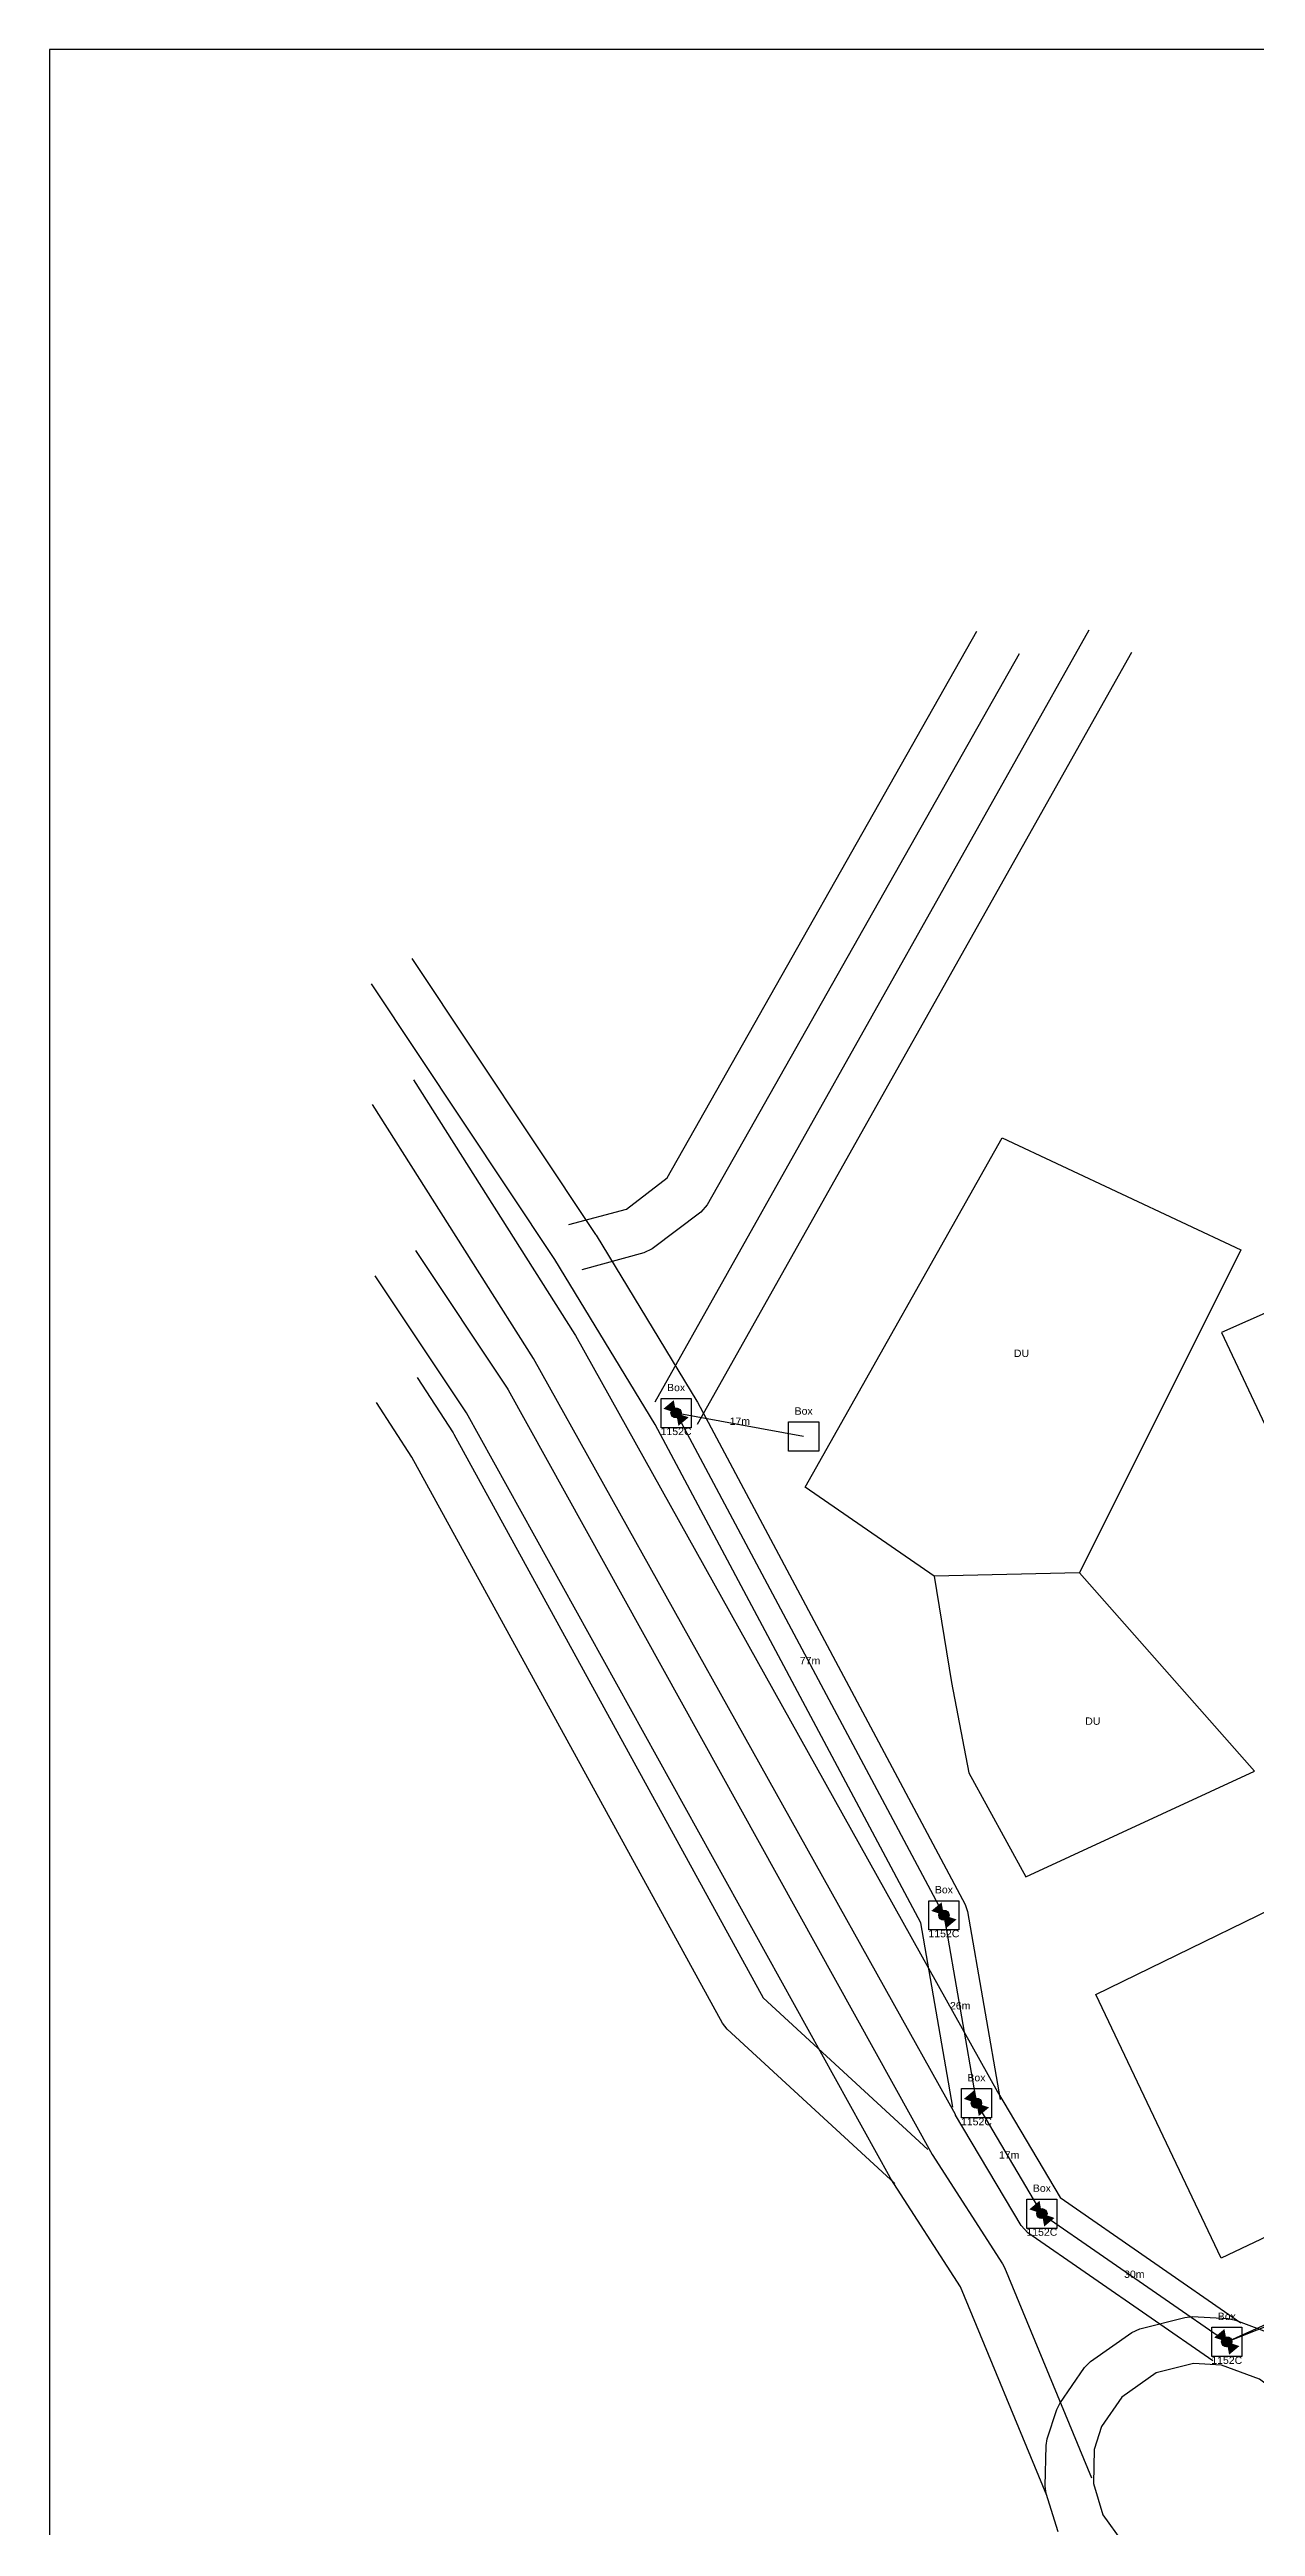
# Model space of a CAD drawing. Header units: millimetres. Extents: x -2012 to 1398, y -1200 to 746.
# Drawn here: x 558.3 to 742.4, y -64.3 to 313.8 of the extents above; entities that cross this region are included whole.
import ezdxf
from ezdxf.enums import TextEntityAlignment as Align

# ---------------------------------------------------------------- set-up
doc = ezdxf.new("R2010")
doc.units = ezdxf.units.MM
doc.styles.get("Standard").update_dxf_attribs({"font": 'arial.ttf'})

# ---------------------------------------------------------------- blocks, each defined once
blk = doc.blocks.new('big_block')
blk.add_lwpolyline([(558.28, -280.22), (1398.28, -280.22), (1398.28, 313.78), (558.28, 313.78)], close=True)
blk = doc.blocks.new('roads.block1.A4')
at = {"layer": 'roads', "color": 7}
for points in [[(-225.31, 120.23), (-217.65, 122.35), (-212.21, 126.59), (-170.99, 201.27)], [(-213.84, 96.02), (-156.05, 201.45)], [(-165.39, 198.17), (-206.92, 122.92), (-207.76, 121.94), (-214.21, 116.91), (-215.33, 116.35), (-223.6, 114.06)], [(-150.44, 198.37), (-208.23, 92.94)], [(-246.23, 156.57), (-221.77, 118.89), (-221.7, 118.78), (-208.28, 96.11), (-208.2, 95.96), (-172.55, 27.38), (-172.24, 26.43), (-167.9, 0.76)], [(-174.21, -0.31), (-178.46, 24.87), (-213.83, 92.93), (-227.17, 115.46), (-251.6, 153.09)], [(-245.98, 140), (-224.54, 105.23), (-224.45, 105.08), (-168.27, 1.79), (-159.93, -12.65), (-135.89, -29.75)], [(-139.6, -34.96), (-164.21, -17.46), (-165.12, -16.46), (-173.83, -1.37), (-173.87, -1.3), (-230.03, 101.95), (-251.43, 136.64)], [(-245.73, 116.7), (-233.52, 97.91), (-233.39, 97.68), (-176.97, -6.77), (-167.6, -21.69), (-167.34, -22.19), (-155.73, -50.94)], [(-161.67, -53.33), (-173.17, -24.85), (-182.44, -10.08), (-182.55, -9.9), (-238.96, 94.53), (-251.1, 113.21)], [(-245.49, 99.33), (-240.73, 91.79), (-240.61, 91.59), (-199.46, 14.64), (-177.54, -6.06)], [(-181.93, -10.71), (-204.24, 10.35), (-204.86, 11.17), (-246.2, 88.47), (-250.9, 95.92)], [(-160.2, -58.27), (-161.77, -53.05), (-161.9, -52.06), (-161.77, -46.48), (-161.63, -45.6), (-160.38, -41.58), (-159.98, -40.75), (-156.69, -35.84), (-155.9, -35.02), (-150.36, -31.05), (-149.31, -30.56), (-143.33, -29), (-142.34, -28.9), (-137.57, -29.16), (-136.6, -29.37), (-130.66, -31.65)], [(-155.49, -51.7), (-154.22, -55.95), (-151.61, -59.71), (-146.92, -62.99), (-143.6, -64), (-138.98, -64.05), (-134.02, -62.38), (-129.78, -58.87), (-128.44, -56.94), (-126.95, -53.17), (-126.72, -47.6), (-128.38, -42.7), (-130.87, -39.42), (-133.39, -37.45), (-138.42, -35.52), (-142.19, -35.32), (-147.12, -36.6), (-151.7, -39.88), (-154.41, -43.93), (-155.39, -47.07), (-155.49, -51.7)]]:
    blk.add_lwpolyline(points, dxfattribs=at)
blk = doc.blocks.new('buildings.block2.A4')
at = {"layer": 'building', "color": 7}
for points in [[(-193.84, 84.38), (-167.65, 132.09), (-135.89, 116.77), (-157.34, 72.68), (-176.71, 72.2), (-193.84, 84.38)], [(-138.45, 105.47), (-120.77, 67.01), (-100.54, 76.22), (-118.22, 114.7), (-138.45, 105.47)], [(-176.71, 72.2), (-174.37, 57.7), (-172.07, 45.35), (-164.48, 31.15), (-134.04, 45.59), (-157.34, 72.68), (-176.71, 72.2)], [(-155.18, 15.08), (-120.96, 32.18), (-101.38, -2.83), (-138.47, -20.91), (-155.18, 15.08)]]:
    blk.add_lwpolyline(points, dxfattribs=at)
at = {"color": 7}
for p in [(-164.87, 102.15), (-155.37, 51.92)]:
    blk.add_text('DU ', height=1, dxfattribs=at).set_placement(p, align=Align.CENTER)
blk = doc.blocks.new('Closure')
at = {"lineweight": 25, "true_color": 0xff0000}
h = blk.add_hatch(color=1, dxfattribs=at)
h.paths.add_polyline_path([(0, 0.02), (-0.31, 1.77), (-1.68, 0.6)], flags=0)
h.paths.add_polyline_path([(1.68, -0.57), (0, 0.02), (0.31, -1.74)], flags=0)
h = blk.add_hatch(color=1, dxfattribs=at)
edge = h.paths.add_edge_path(flags=0)
edge.add_arc((0, 0.02), 0.685, 180, 360)
edge.add_arc((0, 0.02), 0.685, 0, 180)
at = {"color": 12, "lineweight": 25, "true_color": 0xcc0000}
for centre, radius in [((0, 0.02), 0.685), ((0, 0), 0.648)]:
    blk.add_circle(centre, radius, dxfattribs=at)
blk = doc.blocks.new('splicers.block2.A4')
for p in [(-211.04, 94.48), (-175.39, 25.9), (-171.06, 0.23), (-162.35, -14.86), (-137.74, -32.36)]:
    blk.add_blockref('Closure', p)
at = {"color": 7}
for p in [(-211.04, 91.48), (-175.39, 22.9), (-171.06, -2.77), (-162.35, -17.86), (-137.74, -35.36)]:
    blk.add_text('1152C', height=1, dxfattribs=at).set_placement(p, align=Align.CENTER)
blk = doc.blocks.new('box.block2.A4')
at = {"layer": 'roads', "color": 3}
for points in [[(-213.04, 92.48), (-213.04, 96.48), (-209.04, 96.48), (-209.04, 92.48), (-213.04, 92.48)], [(-196.06, 89.27), (-196.06, 93.27), (-192.06, 93.27), (-192.06, 89.27), (-196.06, 89.27)], [(-177.39, 23.9), (-177.39, 27.9), (-173.39, 27.9), (-173.39, 23.9), (-177.39, 23.9)], [(-173.06, -1.77), (-173.06, 2.23), (-169.06, 2.23), (-169.06, -1.77), (-173.06, -1.77)], [(-164.35, -16.86), (-164.35, -12.86), (-160.35, -12.86), (-160.35, -16.86), (-164.35, -16.86)], [(-139.74, -34.36), (-139.74, -30.36), (-135.74, -30.36), (-135.74, -34.36), (-139.74, -34.36)], [(-139.74, -34.36), (-139.74, -30.36), (-135.74, -30.36), (-135.74, -34.36), (-139.74, -34.36)]]:
    blk.add_lwpolyline(points, dxfattribs=at)
at = {"color": 3}
for p in [(-211.04, 97.48), (-194.06, 94.27), (-175.39, 28.9), (-171.06, 3.23), (-162.35, -11.86), (-137.74, -29.36), (-137.74, -29.36)]:
    blk.add_text('Box', height=1, dxfattribs=at).set_placement(p, align=Align.CENTER)
blk = doc.blocks.new('trench.block1.A4')
at = {"color": 3}
for points in [[(-211.04, 94.48), (-175.39, 25.9)], [(-194.06, 91.27), (-211.04, 94.48)], [(-175.39, 25.9), (-171.06, 0.23)], [(-137.74, -32.36), (-50.62, 7.76)], [(-171.06, 0.23), (-162.35, -14.86)], [(-162.35, -14.86), (-137.74, -32.36)], [(-137.74, -32.36), (-125.61, -27.42)]]:
    blk.add_lwpolyline(points, dxfattribs=at)
for s, p in [('17m', (-202.55, 92.88)), ('77m', (-193.21, 60.19)), ('26m', (-173.22, 13.06)), ('17m', (-166.7, -7.32)), ('30m', (-150.05, -23.61))]:
    blk.add_text(s, height=1, dxfattribs=at).set_placement(p, align=Align.CENTER)

msp = doc.modelspace()

# ---------------------------------------------------------------- block references
msp.add_blockref('big_block', (0, 0))
at = {"xscale": 1.14698558432, "yscale": 1.11786409288}
for name in ['roads.block1.A4', 'trench.block1.A4', 'box.block2.A4', 'splicers.block2.A4', 'buildings.block2.A4']:
    msp.add_blockref(name, (896, 0), dxfattribs=at)

doc.saveas('drawing.dxf')
